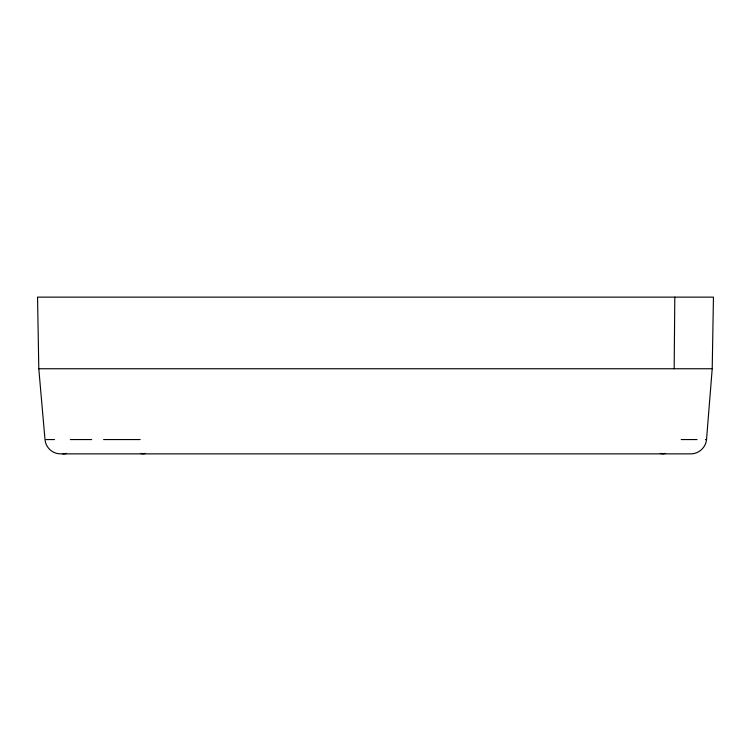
<?xml version="1.0" encoding="UTF-8"?>
<svg xmlns="http://www.w3.org/2000/svg" width="751" height="751" viewBox="0 0 751 751"><rect width="100%" height="100%" fill="white"/><g stroke="black" fill="none" stroke-linecap="round" stroke-linejoin="round"><path stroke-width="1.13" d="M674.173 368.75L674.802 297.133M712.211 368.75L713.45 297.133L37.55 297.133L38.799 368.75L44.994 439.56A15.677 15.677 0 0 0 60.606 453.867L690.92 453.867C698.815 453.895 705.884 447.418 706.531 439.56L712.211 368.75L38.799 368.75M143.563 453.867L145.487 453.388M663.274 453.867L665.189 453.388M46.074 439.56L54.494 439.56M70.331 439.56L91.66 439.56M103.6 439.56L140.165 439.56M681.204 439.56L697.031 439.56M705.461 439.56L706.531 439.56M660.27 453.388L662.194 453.867M140.568 453.388L142.483 453.867M66.595 453.388A15.677 15.677 0 0 1 62.765 453.867"/></g></svg>
